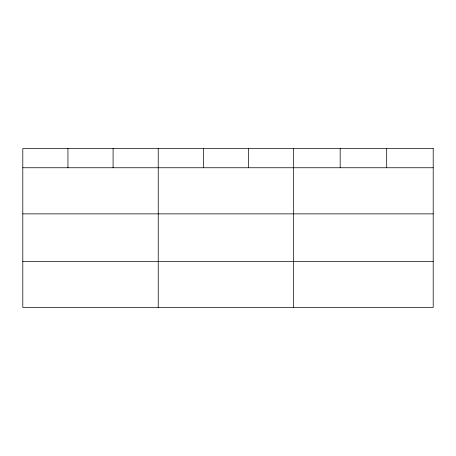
<?xml version="1.0" encoding="UTF-8"?>
<svg xmlns="http://www.w3.org/2000/svg" width="456" height="456" viewBox="0 0 456 456"><rect width="100%" height="100%" fill="white"/><g stroke="black" fill="none" stroke-linecap="round" stroke-linejoin="round"><path stroke-width="0.68" d="M22.8 167.751L433.2 167.751M22.8 213.864L433.2 213.864M22.8 261.368L433.2 261.368M386.688 148.519L386.688 167.751M340.176 148.519L340.176 167.751M293.664 148.519L293.664 307.481M248.52 148.519L248.52 167.751M203.376 148.519L203.376 167.751M158.232 148.519L158.232 307.481M113.088 148.519L113.088 167.751M67.944 148.519L67.944 167.751M433.2 148.519L22.8 148.519L22.8 307.481L433.2 307.481L433.2 148.519"/></g></svg>
